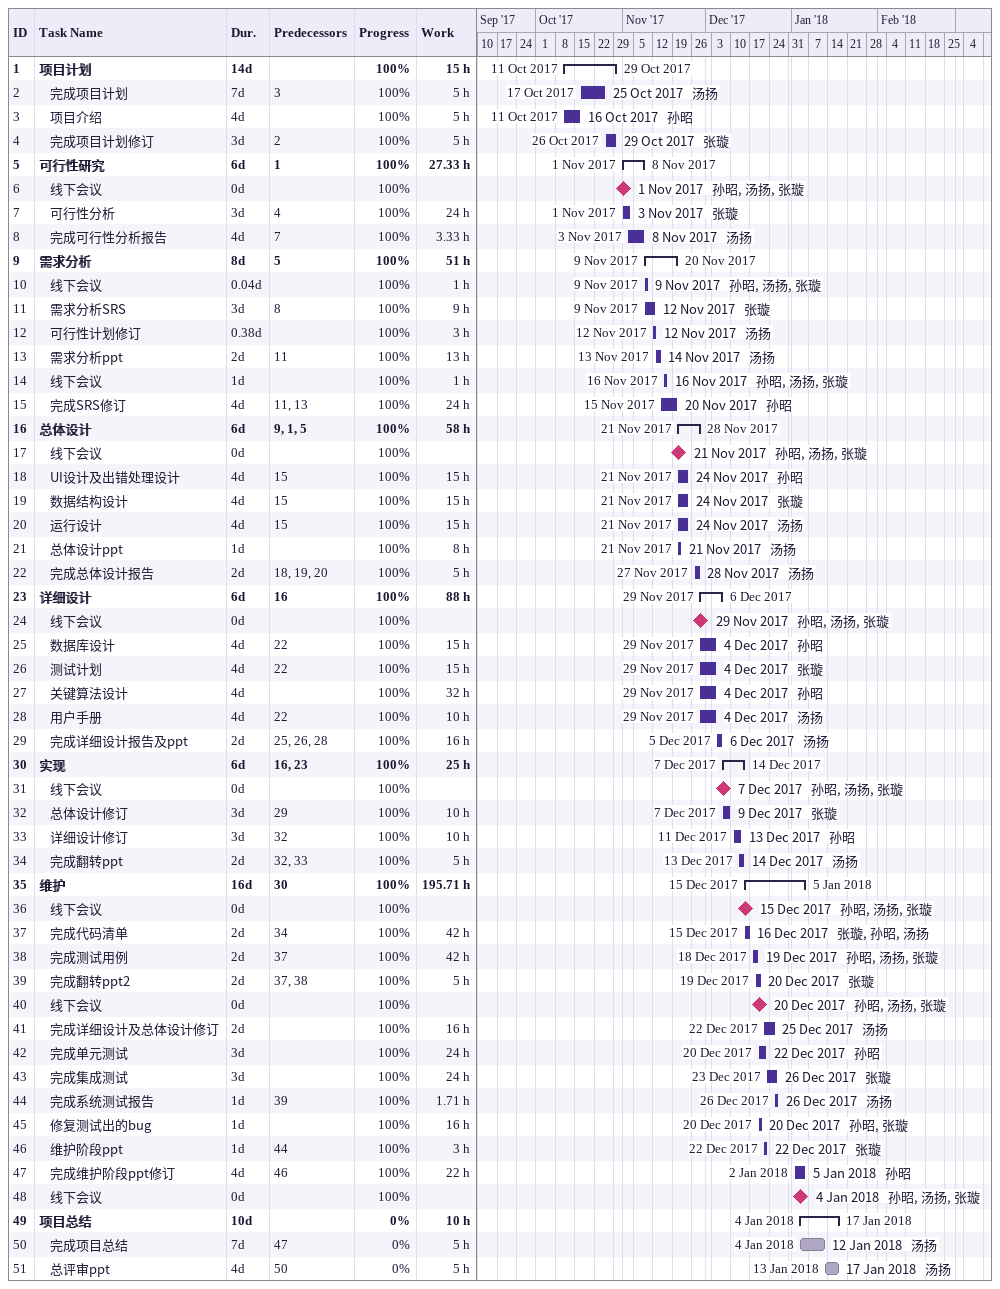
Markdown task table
| ID | Level | Task | Duration | Start | Finish | Predecessors | Resources | % complete | Work (h) |
|---|---|---|---|---|---|---|---|---|---|
| 1 | 1 | **项目计划** | 14d | 2017-10-11 | 2017-10-29 |  |  | 100 | 15 |
| 2 | 2 | 完成项目计划 | 7d | 2017-10-17 | 2017-10-25 | 3 | 汤扬 | 100 | 5 |
| 3 | 2 | 项目介绍 | 4d | 2017-10-11 | 2017-10-16 |  | 孙昭 | 100 | 5 |
| 4 | 2 | 完成项目计划修订 | 3d | 2017-10-26 | 2017-10-29 | 2 | 张璇 | 100 | 5 |
| 5 | 1 | **可行性研究** | 6d | 2017-11-01 | 2017-11-08 | 1 |  | 100 | 27.33 |
| 6 | 2 | 线下会议 | 0d | 2017-11-01 | 2017-11-01 |  | 孙昭, 汤扬, 张璇 | 100 |  |
| 7 | 2 | 可行性分析 | 3d | 2017-11-01 | 2017-11-03 | 4 | 张璇 | 100 | 24 |
| 8 | 2 | 完成可行性分析报告 | 4d | 2017-11-03 | 2017-11-08 | 7 | 汤扬 | 100 | 3.33 |
| 9 | 1 | **需求分析** | 8d | 2017-11-09 | 2017-11-20 | 5 |  | 100 | 51 |
| 10 | 2 | 线下会议 | 0.04d | 2017-11-09 | 2017-11-09 |  | 孙昭, 汤扬, 张璇 | 100 | 1 |
| 11 | 2 | 需求分析SRS | 3d | 2017-11-09 | 2017-11-12 | 8 | 张璇 | 100 | 9 |
| 12 | 2 | 可行性计划修订 | 0.38d | 2017-11-12 | 2017-11-12 |  | 汤扬 | 100 | 3 |
| 13 | 2 | 需求分析ppt | 2d | 2017-11-13 | 2017-11-14 | 11 | 汤扬 | 100 | 13 |
| 14 | 2 | 线下会议 | 1d | 2017-11-16 | 2017-11-16 |  | 孙昭, 汤扬, 张璇 | 100 | 1 |
| 15 | 2 | 完成SRS修订 | 4d | 2017-11-15 | 2017-11-20 | 11, 13 | 孙昭 | 100 | 24 |
| 16 | 1 | **总体设计** | 6d | 2017-11-21 | 2017-11-28 | 9, 1, 5 |  | 100 | 58 |
| 17 | 2 | 线下会议 | 0d | 2017-11-21 | 2017-11-21 |  | 孙昭, 汤扬, 张璇 | 100 |  |
| 18 | 2 | UI设计及出错处理设计 | 4d | 2017-11-21 | 2017-11-24 | 15 | 孙昭 | 100 | 15 |
| 19 | 2 | 数据结构设计 | 4d | 2017-11-21 | 2017-11-24 | 15 | 张璇 | 100 | 15 |
| 20 | 2 | 运行设计 | 4d | 2017-11-21 | 2017-11-24 | 15 | 汤扬 | 100 | 15 |
| 21 | 2 | 总体设计ppt | 1d | 2017-11-21 | 2017-11-21 |  | 汤扬 | 100 | 8 |
| 22 | 2 | 完成总体设计报告 | 2d | 2017-11-27 | 2017-11-28 | 18, 19, 20 | 汤扬 | 100 | 5 |
| 23 | 1 | **详细设计** | 6d | 2017-11-29 | 2017-12-06 | 16 |  | 100 | 88 |
| 24 | 2 | 线下会议 | 0d | 2017-11-29 | 2017-11-29 |  | 孙昭, 汤扬, 张璇 | 100 |  |
| 25 | 2 | 数据库设计 | 4d | 2017-11-29 | 2017-12-04 | 22 | 孙昭 | 100 | 15 |
| 26 | 2 | 测试计划 | 4d | 2017-11-29 | 2017-12-04 | 22 | 张璇 | 100 | 15 |
| 27 | 2 | 关键算法设计 | 4d | 2017-11-29 | 2017-12-04 |  | 孙昭 | 100 | 32 |
| 28 | 2 | 用户手册 | 4d | 2017-11-29 | 2017-12-04 | 22 | 汤扬 | 100 | 10 |
| 29 | 2 | 完成详细设计报告及ppt | 2d | 2017-12-05 | 2017-12-06 | 25, 26, 28 | 汤扬 | 100 | 16 |
| 30 | 1 | **实现** | 6d | 2017-12-07 | 2017-12-14 | 16, 23 |  | 100 | 25 |
| 31 | 2 | 线下会议 | 0d | 2017-12-07 | 2017-12-07 |  | 孙昭, 汤扬, 张璇 | 100 |  |
| 32 | 2 | 总体设计修订 | 3d | 2017-12-07 | 2017-12-09 | 29 | 张璇 | 100 | 10 |
| 33 | 2 | 详细设计修订 | 3d | 2017-12-11 | 2017-12-13 | 32 | 孙昭 | 100 | 10 |
| 34 | 2 | 完成翻转ppt | 2d | 2017-12-13 | 2017-12-14 | 32, 33 | 汤扬 | 100 | 5 |
| 35 | 1 | **维护** | 16d | 2017-12-15 | 2018-01-05 | 30 |  | 100 | 195.71 |
| 36 | 2 | 线下会议 | 0d | 2017-12-15 | 2017-12-15 |  | 孙昭, 汤扬, 张璇 | 100 |  |
| 37 | 2 | 完成代码清单 | 2d | 2017-12-15 | 2017-12-16 | 34 | 张璇, 孙昭, 汤扬 | 100 | 42 |
| 38 | 2 | 完成测试用例 | 2d | 2017-12-18 | 2017-12-19 | 37 | 孙昭, 汤扬, 张璇 | 100 | 42 |
| 39 | 2 | 完成翻转ppt2 | 2d | 2017-12-19 | 2017-12-20 | 37, 38 | 张璇 | 100 | 5 |
| 40 | 2 | 线下会议 | 0d | 2017-12-20 | 2017-12-20 |  | 孙昭, 汤扬, 张璇 | 100 |  |
| 41 | 2 | 完成详细设计及总体设计修订 | 2d | 2017-12-22 | 2017-12-25 |  | 汤扬 | 100 | 16 |
| 42 | 2 | 完成单元测试 | 3d | 2017-12-20 | 2017-12-22 |  | 孙昭 | 100 | 24 |
| 43 | 2 | 完成集成测试 | 3d | 2017-12-23 | 2017-12-26 |  | 张璇 | 100 | 24 |
| 44 | 2 | 完成系统测试报告 | 1d | 2017-12-26 | 2017-12-26 | 39 | 汤扬 | 100 | 1.71 |
| 45 | 2 | 修复测试出的bug | 1d | 2017-12-20 | 2017-12-20 |  | 孙昭, 张璇 | 100 | 16 |
| 46 | 2 | 维护阶段ppt | 1d | 2017-12-22 | 2017-12-22 | 44 | 张璇 | 100 | 3 |
| 47 | 2 | 完成维护阶段ppt修订 | 4d | 2018-01-02 | 2018-01-05 | 46 | 孙昭 | 100 | 22 |
| 48 | 2 | 线下会议 | 0d | 2018-01-04 | 2018-01-04 |  | 孙昭, 汤扬, 张璇 | 100 |  |
| 49 | 1 | **项目总结** | 10d | 2018-01-04 | 2018-01-17 |  |  | 0 | 10 |
| 50 | 2 | 完成项目总结 | 7d | 2018-01-04 | 2018-01-12 | 47 | 汤扬 | 0 | 5 |
| 51 | 2 | 总评审ppt | 4d | 2018-01-13 | 2018-01-17 | 50 | 汤扬 | 0 | 5 |
